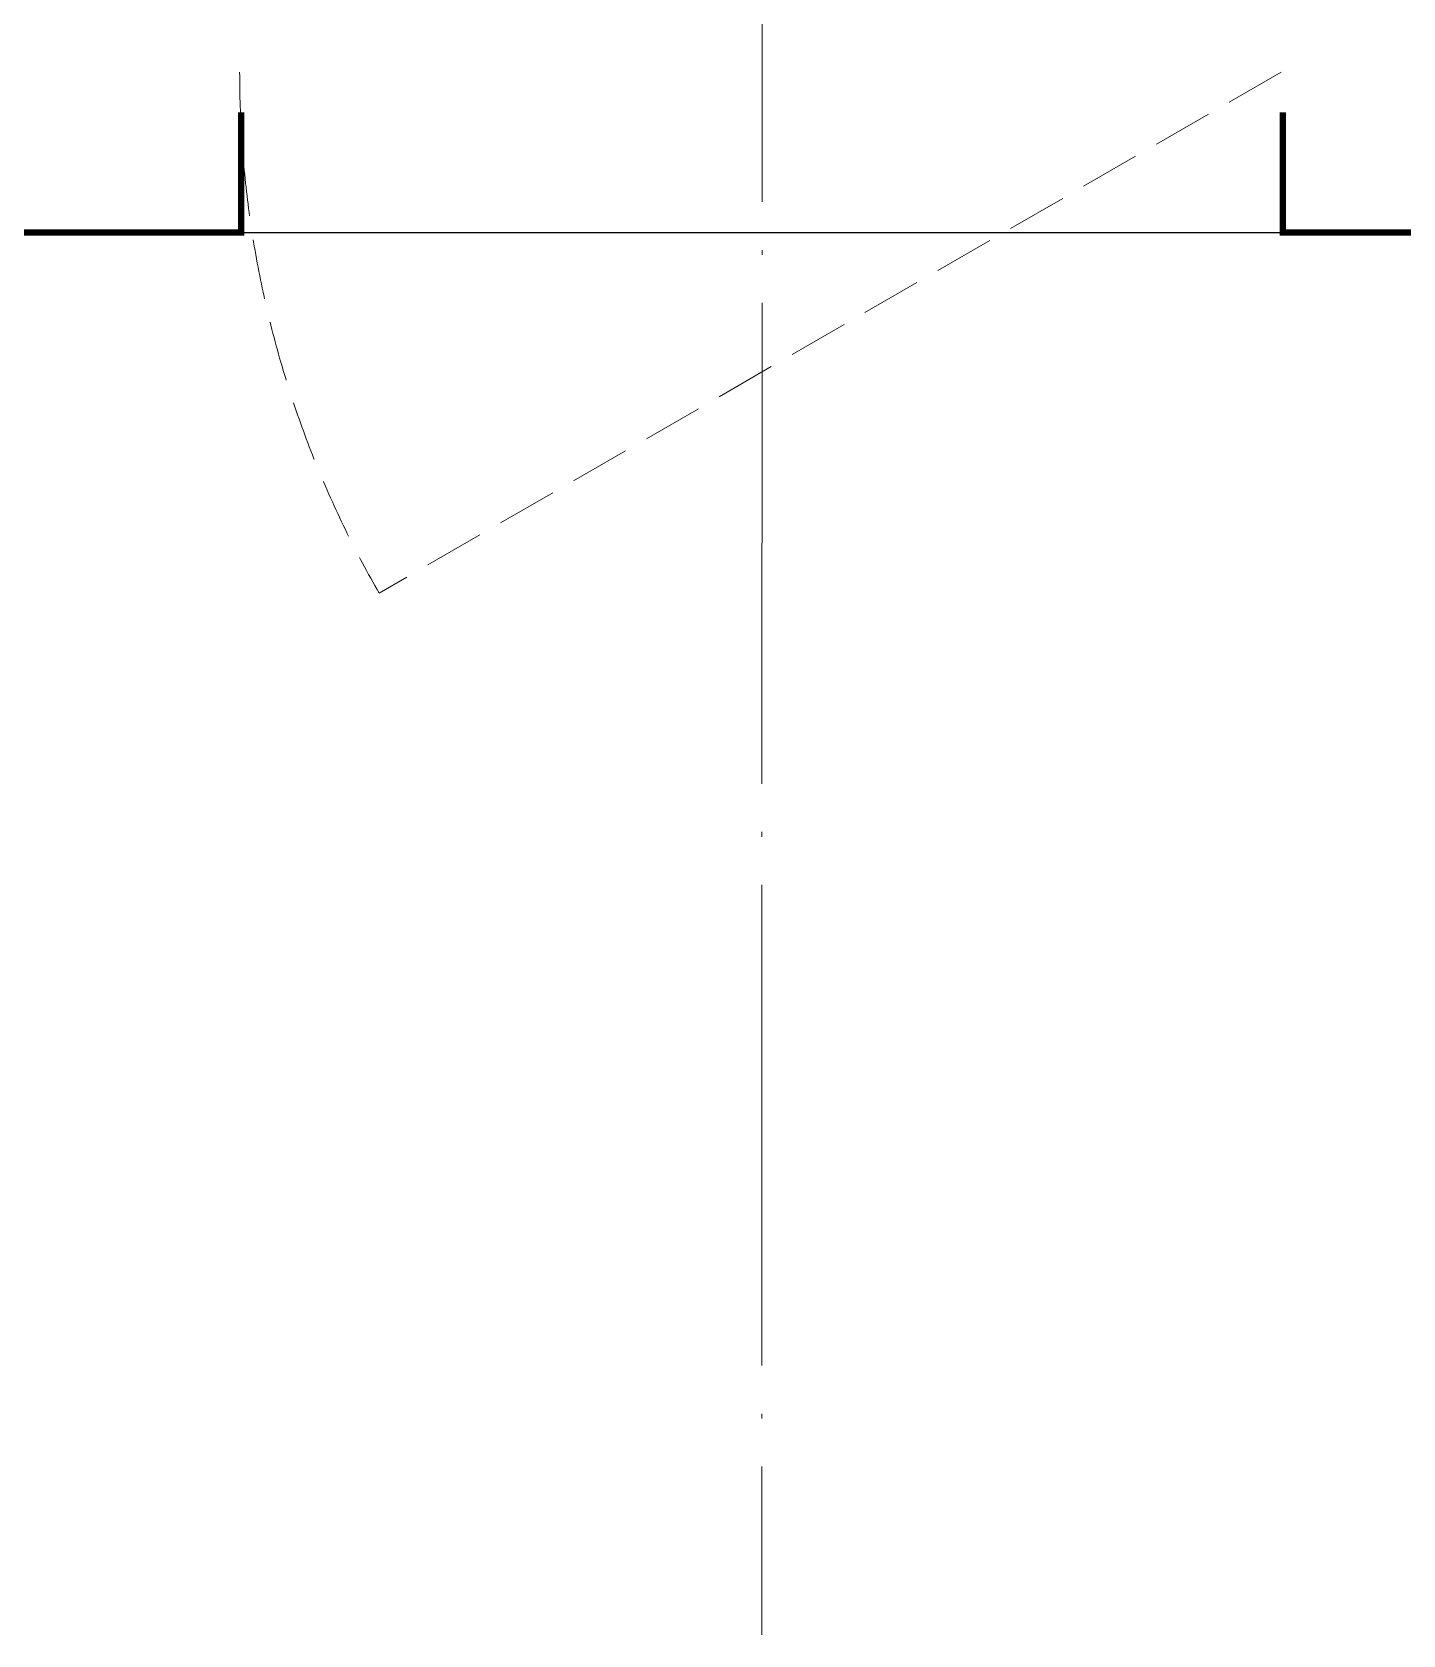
# Model space of a CAD drawing. Extents: x -518115 to 1124316, y -209821 to 1628073.
# Drawn here: x 861306 to 863017, y 439032 to 441032 of the extents above; entities that cross this region are included whole.
import ezdxf

# ---------------------------------------------------------------- set-up
doc = ezdxf.new("R2010")
doc.units = 0
doc.header["$LTSCALE"] = 1000
doc.header["$MEASUREMENT"] = 0
doc.linetypes.add('DASH', pattern=[0.35, 0.25, -0.1])
doc.linetypes.add('DOTE', pattern=[2.42, 2, -0.2, 0.02, -0.2])
doc.layers.add('DOTE', color=19, linetype='DOTE', lineweight=9)
doc.layers.add('WINDOW', color=144, linetype='Continuous', lineweight=15)
doc.layers.add('看线', color=251, linetype='Continuous')

# ---------------------------------------------------------------- blocks, each defined once
blk = doc.blocks.new('GDGDGDSDA')
at = {"layer": 'DOTE', "linetype": 'DOTE', "ltscale": 0.3}
blk.add_line((453635, 370658.3), (453634.8, 359558.3), dxfattribs=at)

msp = doc.modelspace()

# ---------------------------------------------------------------- linework, layer by layer
at = {"color": 30, "const_width": 8}
for points in [[(861266.6, 440932.1), (861266.6, 440782.1), (861566.6, 440782.1), (861566.6, 440932.1)], [(862866.6, 440932.1), (862866.6, 440782.1), (863166.6, 440782.1), (863166.6, 440932.1)]]:
    msp.add_lwpolyline(points, dxfattribs=at)
at = {"layer": 'WINDOW', "color": 250, "linetype": 'DASH', "ltscale": 0.3}
msp.add_lwpolyline([(862864.7, 440982.1), (861738.8, 440332.1, -0.131652), (861564.7, 440982.1)], format="xyb", dxfattribs=at)
at = {"layer": '看线', "color": 202, "ltscale": 0.5}
msp.add_lwpolyline([(861566.6, 440782.1), (862866.6, 440782.1)], dxfattribs=at)

# ---------------------------------------------------------------- block references
msp.add_blockref('GDGDGDSDA', (408581.8, 79473.8))

doc.saveas('drawing.dxf')
